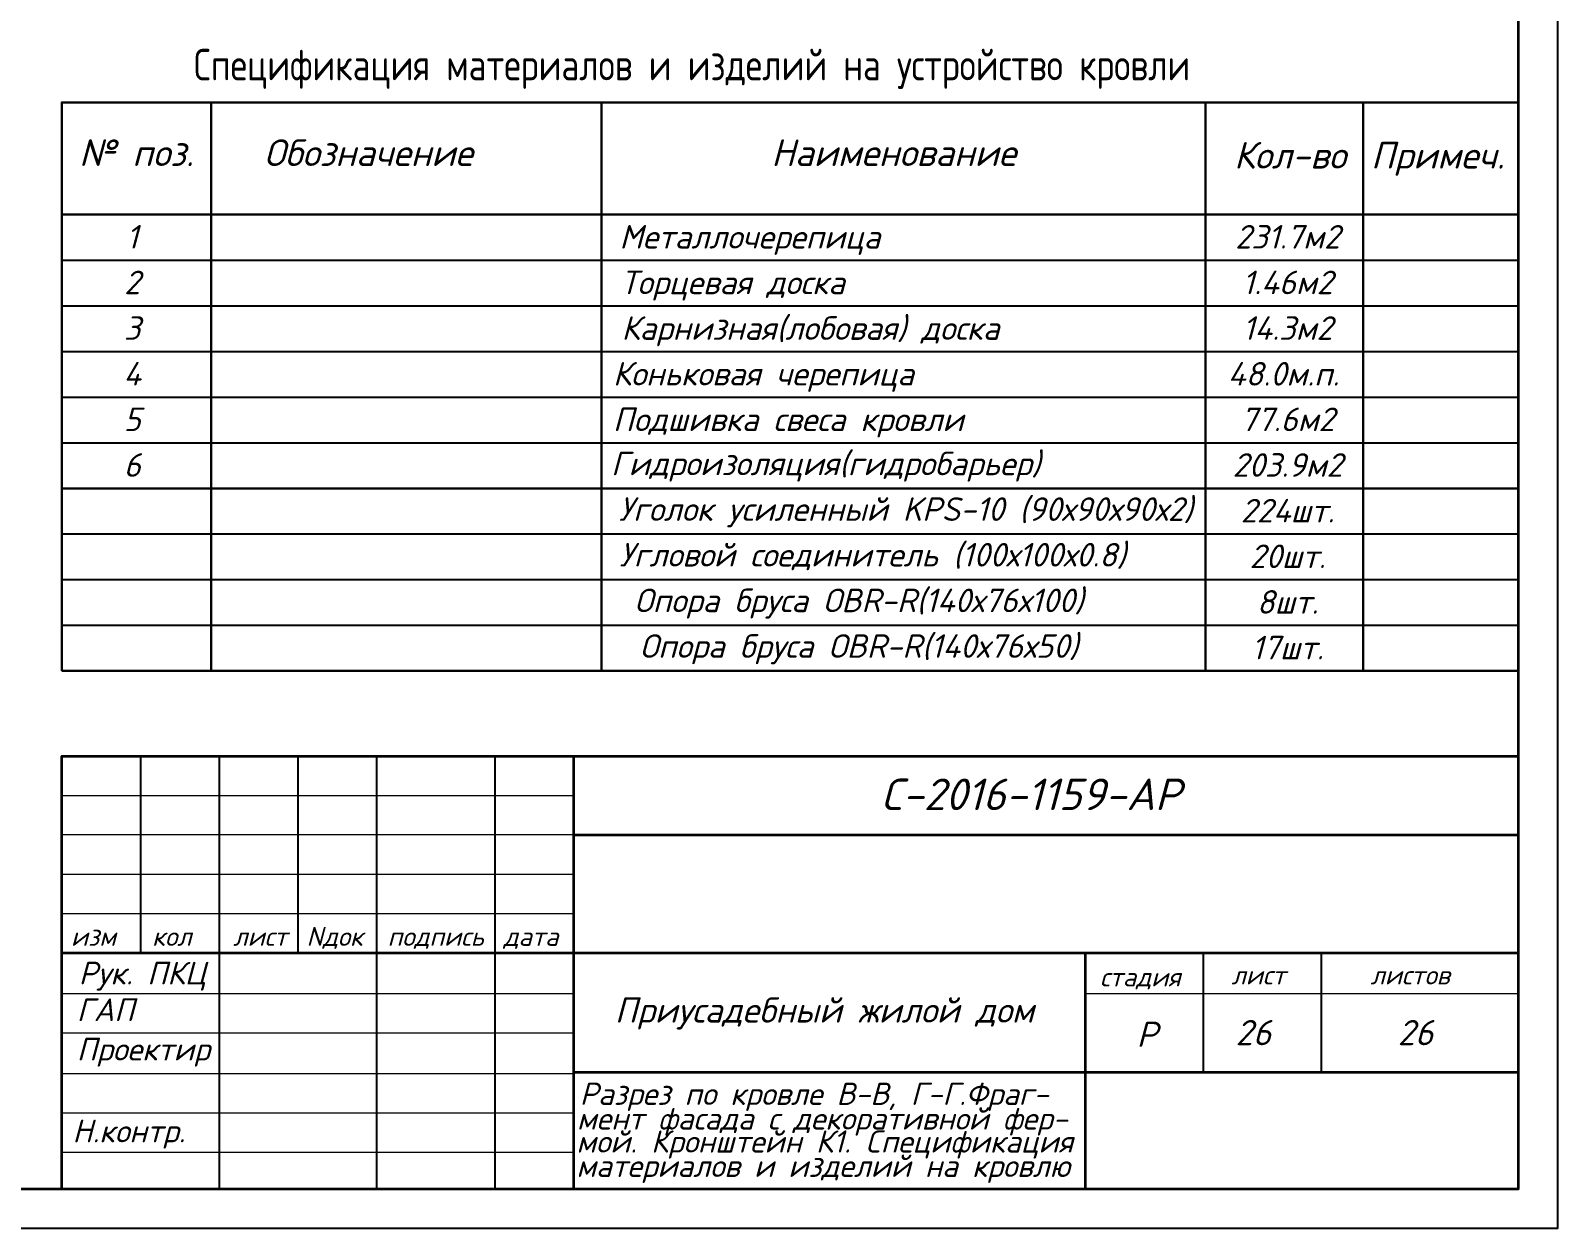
# Model space of a CAD drawing. Extents: x -12289450 to -10763036, y -7834513 to -6150123.
# Drawn here: x -10892149 to -10883920, y -7684862 to -7678406 of the extents above; entities that cross this region are included whole.
import ezdxf

# ---------------------------------------------------------------- set-up
doc = ezdxf.new("R2010")
doc.units = 0
doc.header["$LTSCALE"] = 25
for name, color, linetype in [('Annotation - Text', 7, 'Continuous'), ('ArchiCAD', 7, 'Continuous'), ('kassa', 7, 'Continuous'), ('Новое', 51, 'Continuous')]:
    doc.layers.add(name, color=color, linetype=linetype)
doc.styles.add('gismo', font='isocpeui.ttf')
doc.styles.add('GOST 2.304', font='cs_gost2304.shx')
doc.styles.get("Standard").update_dxf_attribs({"font": 'arial.ttf'})

msp = doc.modelspace()

# ---------------------------------------------------------------- linework, layer by layer
at = {"linetype": 'Continuous', "lineweight": 25}
for p, q in [((-10891981.4, -7679643.8), (-10884132.2, -7679643.8)), ((-10891981.4, -7679889.8), (-10884132.2, -7679889.8)), ((-10891981.4, -7680135.8), (-10884132.2, -7680135.8)), ((-10891981.4, -7680381.8), (-10884132.2, -7680381.8)), ((-10891981.4, -7680627.8), (-10884132.2, -7680627.8)), ((-10891981.4, -7680873.8), (-10884132.2, -7680873.8)), ((-10891577.5, -7680873.8), (-10884132.2, -7680873.8)), ((-10891577.5, -7680873.8), (-10884132.2, -7680873.8)), ((-10891981.4, -7681119.7), (-10884132.2, -7681119.7)), ((-10891981.4, -7681365.7), (-10884132.2, -7681365.7)), ((-10891981.4, -7681611.7), (-10884132.2, -7681611.7)), ((-10891981.4, -7681857.7), (-10884132.2, -7681857.7)), ((-10891981.4, -7681857.7), (-10884132.2, -7681857.7)), ((-10891577.5, -7681857.7), (-10884132.2, -7681857.7)), ((-10891577.5, -7681857.7), (-10884132.2, -7681857.7))]:
    msp.add_line(p, q, dxfattribs=at)
at = {"linetype": 'Continuous', "lineweight": 30}
for p, q in [((-10891981.4, -7680873.8), (-10884132.2, -7680873.8)), ((-10891981.4, -7681857.7), (-10884132.2, -7681857.7))]:
    msp.add_line(p, q, dxfattribs=at)
msp.add_lwpolyline([(-10891981.4, -7679397.8), (-10891981.4, -7678794.2), (-10884132.2, -7678794.2), (-10884132.2, -7679397.8)], close=True, dxfattribs=at)
for points in [[(-10891981.4, -7678794.2), (-10891981.4, -7681857.7)], [(-10891176.5, -7678794.2), (-10891176.5, -7681857.7)], [(-10889073.1, -7678794.2), (-10889073.1, -7681857.7)], [(-10885816.8, -7678794.2), (-10885816.8, -7681857.7)], [(-10884966.9, -7678794.2), (-10884966.9, -7681857.7)], [(-10884132.2, -7679354.9), (-10884132.2, -7681680.5)]]:
    msp.add_lwpolyline(points, dxfattribs=at)
at = {"layer": 'ArchiCAD', "color": 7, "linetype": 'Continuous', "lineweight": 35}
for p, q in [((-10891981.4, -7682316.7), (-10884132.2, -7682316.7)), ((-10891981.4, -7682316.7), (-10884132.2, -7682316.7)), ((-10889223.6, -7682316.7), (-10889223.6, -7684650.2)), ((-10889223.6, -7682741), (-10884132.2, -7682741)), ((-10891981.4, -7683377.4), (-10884132.2, -7683377.4)), ((-10886465.8, -7683377.4), (-10886465.8, -7684650.2)), ((-10889223.6, -7684020.5), (-10884132.2, -7684020.5))]:
    msp.add_line(p, q, dxfattribs=at)
for points in [[(-10900891.4, -7672473.4), (-10884132.2, -7672473.4), (-10884132.2, -7684650.4), (-10900891.4, -7684650.4)], [(-10900891.4, -7672473.4), (-10884132.2, -7672473.4), (-10884132.2, -7684650.4), (-10900891.4, -7684650.4)], [(-10884132.2, -7684650.2), (-10891981.4, -7684650.2), (-10891981.4, -7682316.7), (-10884132.2, -7682316.7), (-10884132.2, -7684650.2)]]:
    msp.add_lwpolyline(points, close=True, dxfattribs=at)
at = {"layer": 'kassa', "lineweight": 15}
for p, q in [((-10891981.4, -7682528.8), (-10889223.6, -7682528.8)), ((-10889223.6, -7682741), (-10891981.4, -7682741)), ((-10891981.4, -7682953.1), (-10889223.6, -7682953.1)), ((-10891981.4, -7683165.2), (-10889223.6, -7683165.2)), ((-10891981.4, -7683596.2), (-10889223.6, -7683596.2)), ((-10886465.8, -7683596.2), (-10884132.2, -7683596.2)), ((-10891981.4, -7683808.4), (-10889223.6, -7683808.4)), ((-10891981.4, -7684027.2), (-10889223.6, -7684027.2)), ((-10891981.4, -7684239.4), (-10889223.6, -7684239.4)), ((-10891981.4, -7684451.5), (-10889223.6, -7684451.5))]:
    msp.add_line(p, q, dxfattribs=at)
at = {"layer": 'Новое', "color": 7, "linetype": 'Continuous'}
for p, q in [((-10891981.4, -7682316.7), (-10891981.4, -7684650.2)), ((-10891981.4, -7682316.7), (-10891981.4, -7684650.2)), ((-10891557.1, -7682316.7), (-10891557.1, -7683377.4)), ((-10891132.8, -7682316.7), (-10891132.8, -7684650.2)), ((-10890708.6, -7682316.7), (-10890708.6, -7683377.4)), ((-10890284.3, -7682316.7), (-10890284.3, -7684650.2)), ((-10889647.9, -7682316.7), (-10889647.9, -7684650.2)), ((-10885829.3, -7683377.4), (-10885829.3, -7684020.5)), ((-10885192.9, -7683377.4), (-10885192.9, -7684020.5))]:
    msp.add_line(p, q, dxfattribs=at)
msp.add_lwpolyline([(-10901740, -7672261.3), (-10883920.1, -7672261.3), (-10883920.1, -7684862.5), (-10901740, -7684862.5)], close=True, dxfattribs=at)
msp.add_lwpolyline([(-10901740, -7672261.3), (-10883920.1, -7672261.3), (-10883920.1, -7684862.5), (-10901740, -7684862.5)], close=True, dxfattribs=at)

# ---------------------------------------------------------------- texts
at = {"layer": 'Annotation - Text', "color": 0, "lineweight": 25}
for s, height, style, p in [('Спецификация материалов и изделий на устройство кровли', 169.714, 'GOST 2.304', (-10891268.8, -7678674.9)), ('С-2016-1159-АР', 170.065, 'gismo', (-10887565.2, -7682607.8)), ('изм', 102.04, 'gismo', (-10891931.7, -7683339.5)), ('кол', 102.04, 'gismo', (-10891494.6, -7683339.5)), ('лист', 102.04, 'gismo', (-10891057.6, -7683339.5)), ('Nдок', 102.04, 'gismo', (-10890662.2, -7683339.5)), ('подпись', 102.04, 'gismo', (-10890225.1, -7683339.5)), ('дата', 102.04, 'gismo', (-10889600.7, -7683339.5)), ('Рук. ПКЦ', 122.45, 'gismo', (-10891890.1, -7683547.5)), ('стадия', 102.04, 'gismo', (-10886385.3, -7683557.9)), ('лист', 102.04, 'gismo', (-10885677.7, -7683547.5)), ('листов', 102.04, 'gismo', (-10884928.4, -7683547.5)), ('ГАП', 122.45, 'gismo', (-10891900.5, -7683745)), ('Приусадебный жилой дом', 136.052, 'gismo', (-10889000.8, -7683753.2)), ('Р', 136.1, 'gismo', (-10886188.9, -7683884.3)), ('26', 136.05, 'gismo', (-10885655, -7683874.9)), ('26', 136.05, 'gismo', (-10884781.4, -7683874.9)), ('Проектир', 122.45, 'gismo', (-10891900.5, -7683957.2)), ('Разрез по кровле В-В, Г-Г.Фраг-', 120, 'gismo', (-10889189.7, -7684196.7)), ('Н.контр.', 122.45, 'gismo', (-10891923.8, -7684398.4)), (' мент фасада с декоративной фер-', 120, 'gismo', (-10889281.5, -7684329.7)), ('мой. Кронштейн К1. Cпецификация', 120, 'gismo', (-10889207.9, -7684453.6)), ('материалов и изделий на кровлю', 120, 'gismo', (-10889207.9, -7684585))]:
    msp.add_text(s, height=height, dxfattribs=dict(at, style=style)).set_placement(p)
at = {"layer": 'ArchiCAD', "linetype": 'Continuous', "lineweight": 30, "attachment_point": 2}
for s, insert, char_height in [('{\\fISOCPEUR|b1|i1|c204|p34;№ поз.}', (-10891578.9, -7678992.8), 143.914), ('{\\fISOCPEUR|b1|i1|c204|p34;Обозначение}', (-10890328.9, -7678992.8), 143.914), ('{\\fISOCPEUR|b1|i1|c204|p34;Наименование}', (-10887497.9, -7678992.8), 143.914), ('{\\fISOCPEUR|b1|i1|c204|p34;Кол-во}', (-10885362, -7679006.4), 143.914), ('{\\fISOCPEUR|b1|i1|c204|p34;Примеч.}', (-10884565.6, -7679006.4), 143.914), ('{\\fISOCPEUR|b1|i1|c0|p34;1}', (-10891601.6, -7679454.4), 126.983), ('{\\fISOCPEUR|b1|i1|c204|p34;Металлочерепица}', (-10888272.7, -7679454.4), 126.983), ('{\\fISOCPEUR|b1|i1|c0|p34;231.7\\fISOCPEUR|b1|i1|c204|p34;м2}', (-10885374.7, -7679454.4), 126.983), ('{\\fISOCPEUR|b1|i1|c0|p34;2}', (-10891601.6, -7679700.4), 126.983), ('{\\fISOCPEUR|b1|i1|c204|p34;Торцевая доска}', (-10888365, -7679700.4), 126.983), ('{\\fISOCPEUR|b1|i1|c0|p34;1.46\\fISOCPEUR|b1|i1|c204|p34;м2}', (-10885374.7, -7679700.4), 126.983), ('{\\fISOCPEUR|b1|i1|c0|p34;3}', (-10891601.6, -7679946.4), 126.983), ('{\\fISOCPEUR|b1|i1|c204|p34;Карнизная(лобовая) доска}', (-10887946.1, -7679946.4), 126.983), ('{\\fISOCPEUR|b1|i1|c0|p34;14.3\\fISOCPEUR|b1|i1|c204|p34;м2}', (-10885374.7, -7679946.4), 126.983), ('{\\fISOCPEUR|b1|i1|c0|p34;4}', (-10891601.6, -7680192.3), 126.983), ('{\\fISOCPEUR|b1|i1|c204|p34;Коньковая черепица}', (-10888199.7, -7680192.3), 126.983), ('{\\fISOCPEUR|b1|i1|c0|p34;48.0\\fISOCPEUR|b1|i1|c204|p34;м.п.}', (-10885396.3, -7680192.9), 126.983), ('{\\fISOCPEUR|b1|i1|c0|p34;5}', (-10891601.6, -7680438.3), 126.983), ('{\\fISOCPEUR|b1|i1|c204|p34;Подшивка свеса кровли}', (-10888065.9, -7680438.3), 126.983), ('{\\fISOCPEUR|b1|i1|c0|p34;77.6\\fISOCPEUR|b1|i1|c204|p34;м2}', (-10885374.7, -7680438.3), 126.983), ('{\\fISOCPEUR|b1|i1|c0|p34;6}', (-10891601.6, -7680684.3), 126.983), ('{\\fISOCPEUR|b1|i1|c204|p34;Гидроизоляция(гидробарьер)}', (-10887863.7, -7680676.1), 126.983), ('{\\fISOCPEUR|b1|i1|c0|p34;203.9\\fISOCPEUR|b1|i1|c204|p34;м2}', (-10885374.7, -7680684.3), 126.983), ('{\\fISOCPEUR|b1|i1|c204|p34;Уголок усиленный KPS-10 (90х90х90х2)}', (-10887432.3, -7680922.1), 126.983), ('{\\fISOCPEUR|b1|i1|c0|p34;224\\fISOCPEUR|b1|i1|c204|p34;шт.}', (-10885374.7, -7680930.3), 126.983), ('{\\fISOCPEUR|b1|i1|c204|p34;Угловой соединитель (100х100х0.8)}', (-10887610.8, -7681168.1), 126.983), ('{\\fISOCPEUR|b1|i1|c0|p34;20\\fISOCPEUR|b1|i1|c204|p34;шт.}', (-10885374.7, -7681176.3), 126.983), ('{\\fISOCPEUR|b1|i1|c204|p34;Опора бруса О\\fISOCPEUR|b1|i1|c0|p34;BR-R\\fISOCPEUR|b1|i1|c204|p34;(140х76х100)}', (-10887684.8, -7681414.1), 126.9829), ('{\\fISOCPEUR|b1|i1|c0|p34;8\\fISOCPEUR|b1|i1|c204|p34;шт.}', (-10885374.7, -7681422.3), 126.983), ('{\\fISOCPEUR|b1|i1|c204|p34;Опора бруса О\\fISOCPEUR|b1|i1|c0|p34;BR-R\\fISOCPEUR|b1|i1|c204|p34;(140х76х\\fISOCPEUR|b1|i1|c0|p34;5\\fISOCPEUR|b1|i1|c204|p34;0)}', (-10887684.8, -7681660.1), 126.9829), ('{\\fISOCPEUR|b1|i1|c0|p34;17\\fISOCPEUR|b1|i1|c204|p34;шт.}', (-10885374.7, -7681668.3), 126.983)]:
    msp.add_mtext(s, dxfattribs=dict(at, insert=insert, char_height=char_height))

doc.saveas('drawing.dxf')
